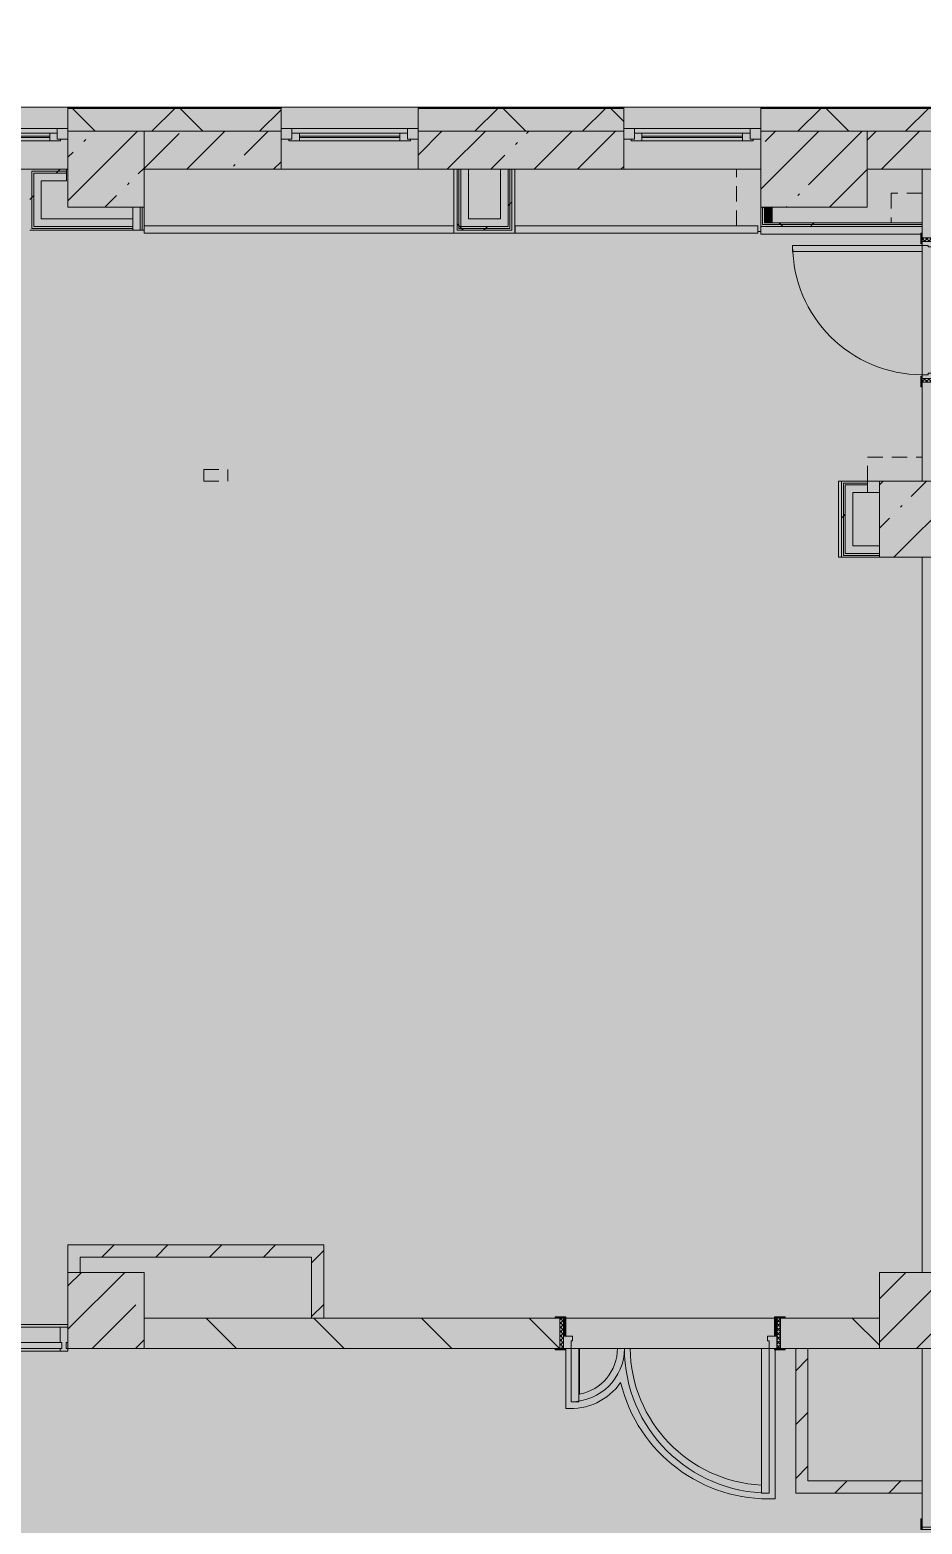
# Model space of a CAD drawing. Header units: millimetres. Extents: x 81663 to 277412, y -8553 to 29000.
# Drawn here: x 263579 to 269438, y 12246 to 22066 of the extents above; entities that cross this region are included whole.
import ezdxf

# ---------------------------------------------------------------- set-up
doc = ezdxf.new("R2010")
doc.units = ezdxf.units.MM
doc.linetypes.add('200_ШТРИХ__ш1_п0_6_', pattern=[160, 100, -60])
doc.layers.add('A-DETL-GENF-2', color=7, linetype='Continuous', lineweight=9, true_color=0xc0c0c0, transparency=0.4)
for name, color, linetype, lineweight in [('A-DETL-MBND', 7, '200_ШТРИХ__ш1_п0_6_', 9), ('A-WALL-4', 7, 'Continuous', 5), ('I-WALL-3', 7, 'Continuous', 5), ('S-COLS-1', 7, 'Continuous', 5)]:
    doc.layers.add(name, color=color, linetype=linetype, lineweight=lineweight)
for name, color, linetype, lineweight, true_color in [('A-DOOR-1', 7, 'Continuous', 5, 0xb7b7b7), ('A-DOOR-2', 7, 'Continuous', 5, 0xe2e2e2), ('A-DOOR-3', 7, 'Continuous', 5, 0xaaaaaa), ('A-DOOR-FRAM-1', 7, 'Continuous', 5, 0xe2e2e2), ('A-DOOR-FRAM-2', 7, 'Continuous', 5, 0xb7b7b7), ('A-DOOR-FRAM-3', 7, 'Continuous', 5, 0xaaaaaa), ('A-FLOR-3', 7, 'Continuous', 5, 0xb7b7b7), ('A-GLAZ-1', 7, 'Continuous', 5, 0x737373), ('A-GLAZ-CURT-3', 7, 'Continuous', 5, 0x737373), ('A-GLAZ-CWMG-4', 7, 'Continuous', 5, 0x737373), ('A-WALL-5', 7, 'Continuous', 5, 0x737373), ('A-WALL-6', 7, 'Continuous', 9, 0x737373), ('I-WALL-1', 7, 'Continuous', 5, 0xe7e7e7), ('I-WALL-2', 7, 'Continuous', 9, 0xe7e7e7), ('I-WALL-4', 7, 'Continuous', 5, 0x737373), ('S-COLS-2', 7, 'Continuous', 5, 0x737373)]:
    doc.layers.add(name, color=color, linetype=linetype, lineweight=lineweight, true_color=true_color)
pattern_1 = [(45, (148228.23, 0), (-285.1231, 285.1231), []), (45, (148513.35, 0), (-285.1231, 285.1231), [504.031, -100.806, 16.764, -84.042])]
pattern_2 = [(45, (148228.23, 0), (-176.7767, 176.7767), [])]
pattern_3 = [(45, (148228.2, 0), (-530.33, 530.33), []), (135, (148228.2, 0), (-530.33, -530.33), [])]

# ---------------------------------------------------------------- blocks, each defined once
blk = doc.blocks.new('110_Дверь_СКБ_2Ст - Д-1_л_Лестничная клетка EIS60 2-32142534-2_5_3_птичка')
at = {"layer": 'A-DOOR-2'}
for points in [[(662.5, 110), (662.5, 1010), (612.5, 1010), (612.5, 110)], [(-587.5, 510), (-637.5, 510), (-637.5, 110), (-587.5, 110), (-587.5, 433.2)], [(712.5, 30), (697.5, 30), (697.5, -110), (712.5, -110), (712.5, -30.6)]]:
    blk.add_hatch(color=256, dxfattribs=at).paths.add_polyline_path(points)
h = blk.add_hatch(color=256, dxfattribs=at)
h.paths.add_polyline_path([(712.5, 110), (662.5, 110), (662.5, 60), (652.5, 60), (652.5, 30), (712.5, 30)])
h.paths.add_polyline_path([(-627.5, 30), (-627.5, 60), (-637.5, 60), (-637.5, 110), (-687.5, 110), (-687.5, 30)])
at = {"layer": 'A-DOOR-FRAM-1'}
for points in [[(-672.5, 110), (-672.5, 118), (-742.5, 118), (-742.5, 110)], [(767.5, 110), (767.5, 118), (697.5, 118), (697.5, 110)], [(-672.5, 30), (-687.5, 30), (-687.5, -110), (-672.5, -110), (-672.5, -30.6)], [(-672.5, -110), (-742.5, -110), (-742.5, -118), (-672.5, -118)], [(767.5, -118), (767.5, -110), (697.5, -110), (697.5, -118)]]:
    blk.add_hatch(color=256, dxfattribs=at).paths.add_polyline_path(points)
at = {"layer": 'A-DOOR-1'}
for p, q in [((662.5, 1010), (612.5, 1010)), ((612.5, 1010), (612.5, 110)), ((662.5, 110), (662.5, 1010)), ((-637.5, 510), (-637.5, 110)), ((-587.5, 510), (-637.5, 510)), ((-587.5, 110), (-587.5, 510)), ((-637.5, 110), (-587.5, 110)), ((612.5, 110), (662.5, 110))]:
    blk.add_line(p, q, dxfattribs=at)
for centre, radius, start, end in [((662.5, 110), 900, 90, 180), ((-637.5, 110), 400, 360, 90)]:
    blk.add_arc(centre, radius, start, end, dxfattribs=at)
at = {"layer": 'A-DOOR-FRAM-2'}
for p, q in [((-672.5, 118), (-742.5, 118)), ((-742.5, 118), (-742.5, 110)), ((-742.5, 110), (-672.5, 110)), ((-637.5, 110), (-687.5, 110)), ((-687.5, 110), (-687.5, 30)), ((-672.5, 110), (-672.5, 118)), ((-637.5, 60), (-637.5, 110)), ((662.5, 110), (662.5, 60)), ((712.5, 110), (662.5, 110)), ((767.5, 118), (697.5, 118)), ((697.5, 118), (697.5, 110)), ((697.5, 110), (767.5, 110)), ((712.5, 30), (712.5, 110)), ((767.5, 110), (767.5, 118)), ((-687.5, 30), (-627.5, 30)), ((-672.5, 30), (-687.5, 30)), ((-687.5, 30), (-687.5, -110)), ((-672.5, -110), (-672.5, 30)), ((-627.5, 60), (-637.5, 60)), ((-627.5, 30), (-627.5, 60)), ((662.5, 60), (652.5, 60)), ((652.5, 60), (652.5, 30)), ((652.5, 30), (712.5, 30)), ((712.5, 30), (697.5, 30)), ((697.5, 30), (697.5, -110)), ((712.5, -110), (712.5, 30)), ((-672.5, -110), (-742.5, -110)), ((-742.5, -110), (-742.5, -118)), ((-742.5, -118), (-672.5, -118)), ((-687.5, -110), (-672.5, -110)), ((-672.5, -118), (-672.5, -110)), ((697.5, -110), (712.5, -110)), ((767.5, -110), (697.5, -110)), ((697.5, -110), (697.5, -118)), ((697.5, -118), (767.5, -118)), ((767.5, -118), (767.5, -110))]:
    blk.add_line(p, q, dxfattribs=at)
blk = doc.blocks.new('120_Окно_СКБ_1Ст - 120_Окно_СКБ_1Ст 900х2500_h_ с форточкой-V73-2_5_3_птичка')
at = {"layer": 'A-GLAZ-1'}
for p, q in [((-450, -127), (-450, -57)), ((-450, -57), (-380, -57)), ((450, -57), (-450, -57)), ((-380, -57), (-380, -127)), ((380, -87), (-380, -87)), ((-380, -87), (-380, -127)), ((-330, -137), (-330, -87)), ((330, -137), (330, -87)), ((380, -127), (380, -57)), ((380, -57), (450, -57)), ((380, -127), (380, -87)), ((450, -57), (450, -127)), ((-380, -127), (-450, -127)), ((-450, -127), (-400, -127)), ((-380, -127), (-400, -127)), ((-400, -127), (-400, -137)), ((-400, -137), (400, -137)), ((400, -137), (-400, -137)), ((-330, -107), (330, -107)), ((330, -117), (-330, -117)), ((450, -127), (380, -127)), ((400, -127), (380, -127)), ((400, -127), (449.8, -127)), ((400, -137), (400, -127))]:
    blk.add_line(p, q, dxfattribs=at)
blk = doc.blocks.new('110_Дверь_СКБ_1Ст_Внутренняя1 - Д-8 950x2100h_охрана-V26-2_5_3_птичка')
at = {"layer": 'A-DOOR-2'}
h = blk.add_hatch(color=256, dxfattribs=at)
h.paths.add_polyline_path([(-437.5, 100), (-437.5, 20), (-402.5, 20), (-402.5, 60), (-412.5, 60), (-416.2, 100)])
h.paths.add_polyline_path([(437.5, 100), (437.5, 60), (427.5, 60), (427.5, 20), (462.5, 20), (462.5, 100)])
at = {"layer": 'A-DOOR-3'}
h = blk.add_hatch(dxfattribs=at)
h.set_pattern_fill('FP_61', color=256, style=0, pattern_type=2)
h.set_pattern_definition([(135, (1826.41, 164.685), (-14.14214, -14.14214), []), (225, (1826.41, 164.685), (14.14214, -14.14214), [])])
h.paths.add_polyline_path([(487.5, 100), (462.5, 100), (462.5, -100), (487.5, -100), (487.5, -34.8)])
at = {"layer": 'A-DOOR-FRAM-1'}
for points in [[(397.5, 950), (397.5, 100), (437.5, 100), (437.5, 950)], [(-492.5, 108), (-492.5, 100), (-422.5, 100), (-422.5, 108)], [(511.4, 108), (447.5, 108), (447.5, 100), (517.5, 100), (517.5, 108)], [(-422.5, 20), (-437.5, 20), (-437.5, -100), (-422.5, -100), (-422.5, -34.8)], [(462.5, 20), (447.5, 20), (447.5, -100), (462.5, -100), (462.5, -34.8)], [(-492.5, -100), (-492.5, -108), (-422.5, -108), (-422.5, -100)], [(517.5, -100), (447.5, -100), (447.5, -108), (517.5, -108)]]:
    blk.add_hatch(color=256, dxfattribs=at).paths.add_polyline_path(points)
at = {"layer": 'A-DOOR-FRAM-3'}
h = blk.add_hatch(dxfattribs=at)
h.set_pattern_fill('FP_62', color=256, style=0, pattern_type=2)
h.set_pattern_definition([(45, (-296.384, 164.685), (-14.1421, 14.1421), []), (135, (-296.384, 164.685), (-14.1421, -14.1421), [])])
h.paths.add_polyline_path([(-437.5, 100), (-462.5, 100), (-462.5, -100), (-437.5, -100), (-437.5, -34.8)])
at = {"layer": 'A-DOOR-1'}
for p, q in [((437.5, 950), (397.5, 950)), ((397.5, 950), (397.5, 100)), ((437.5, 100), (437.5, 950)), ((397.5, 100), (437.5, 100))]:
    blk.add_line(p, q, dxfattribs=at)
blk.add_arc((437.5, 100), 850, 90, 180, dxfattribs=at)
at = {"layer": 'A-DOOR-FRAM-2'}
for p, q in [((-422.5, 108), (-492.5, 108)), ((-492.5, 108), (-492.5, 100)), ((-492.5, 100), (-422.5, 100)), ((-437.5, 100), (-462.5, 100)), ((-462.5, 100), (-462.5, -100)), ((-412.5, 100), (-437.5, 100)), ((-437.5, 100), (-437.5, 20)), ((-437.5, -100), (-437.5, 100)), ((-422.5, 100), (-437.5, 100)), ((-437.5, 100), (-437.5, 99)), ((-437.5, 99), (-422.5, 99)), ((-422.5, 100), (-422.5, 108)), ((-422.5, 99), (-422.5, 100)), ((-412.5, 60), (-412.5, 100)), ((437.5, 100), (437.5, 60)), ((462.5, 100), (437.5, 100)), ((517.5, 108), (447.5, 108)), ((447.5, 108), (447.5, 100)), ((462.5, 100), (447.5, 100)), ((447.5, 100), (447.5, 99)), ((447.5, 100), (517.5, 100)), ((447.5, 99), (462.5, 99)), ((462.5, 20), (462.5, 100)), ((487.5, 100), (462.5, 100)), ((462.5, 100), (462.5, -100)), ((462.5, 99), (462.5, 100)), ((487.5, -100), (487.5, 100)), ((517.5, 100), (517.5, 108)), ((-437.5, 20), (-402.5, 20)), ((-422.5, 20), (-437.5, 20)), ((-437.5, 20), (-437.5, -100)), ((-422.5, -100), (-422.5, 20)), ((-402.5, 60), (-412.5, 60)), ((-402.5, 20), (-402.5, 60)), ((437.5, 60), (427.5, 60)), ((427.5, 60), (427.5, 20)), ((427.5, 20), (462.5, 20)), ((462.5, 20), (447.5, 20)), ((447.5, 20), (447.5, -100)), ((462.5, -100), (462.5, 20)), ((-422.5, -100), (-492.5, -100)), ((-492.5, -100), (-492.5, -108)), ((-492.5, -108), (-422.5, -108)), ((-462.5, -100), (-437.5, -100)), ((-437.5, -100), (-422.5, -100)), ((-422.5, -108), (-422.5, -100)), ((447.5, -100), (462.5, -100)), ((517.5, -100), (447.5, -100)), ((447.5, -100), (447.5, -108)), ((447.5, -108), (517.5, -108)), ((462.5, -100), (487.5, -100)), ((517.5, -108), (517.5, -100))]:
    blk.add_line(p, q, dxfattribs=at)
blk = doc.blocks.new('120_Окно_СКБ_2Ст_Фрамуга сверху - 120_Окно_СКБ_2Ст_2300х2500_h_ ДОО-V95-2_5_3_птичка')
at = {"layer": 'A-GLAZ-1'}
for p, q in [((-1150, -127), (-1150, -57)), ((-1150, -57), (-1080, -57)), ((1150, -57), (-1150, -57)), ((-1080, -57), (-1080, -127)), ((-1080, -57), (1080, -57)), ((520, -87), (-1080, -87)), ((-1080, -87), (-1080, -127)), ((-1030, -137), (-1030, -87)), ((470, -137), (470, -87)), ((520, -127), (520, -57)), ((520, -57), (590, -57)), ((520, -127), (520, -87)), ((590, -57), (590, -127)), ((1080, -87), (590, -87)), ((590, -87), (590, -127)), ((640, -137), (640, -87)), ((1030, -137), (1030, -87)), ((1080, -127), (1080, -57)), ((1080, -57), (1150, -57)), ((1080, -127), (1080, -87)), ((1150, -57), (1150, -127)), ((-1080, -127), (-1150, -127)), ((-1150, -127), (-1100, -127)), ((-1080, -127), (-1100, -127)), ((-1100, -127), (-1100, -137)), ((-1100, -137), (540, -137)), ((540, -137), (-1100, -137)), ((-1030, -107), (470, -107)), ((470, -117), (-1030, -117)), ((590, -127), (520, -127)), ((540, -127), (520, -127)), ((540, -127), (570, -127)), ((540, -127), (570, -127)), ((540, -137), (540, -127)), ((590, -127), (570, -127)), ((570, -127), (570, -137)), ((570, -137), (1100, -137)), ((1100, -137), (570, -137)), ((640, -107), (1030, -107)), ((1030, -117), (640, -117)), ((1150, -127), (1080, -127)), ((1100, -127), (1080, -127)), ((1100, -127), (1150, -127)), ((1100, -137), (1100, -127))]:
    blk.add_line(p, q, dxfattribs=at)
blk = doc.blocks.new('120_Окно_СКБ_1Ст - 120_Окно_СКБ_1Ст 900х2500_h_ с форточкой-22877787-2_5_3_птичка')
at = {"layer": 'A-GLAZ-1'}
for p, q in [((-450, -127), (-450, -57)), ((-450, -57), (-380, -57)), ((450, -57), (-450, -57)), ((-380, -57), (-380, -127)), ((380, -87), (-380, -87)), ((-380, -87), (-380, -127)), ((-330, -137), (-330, -87)), ((330, -137), (330, -87)), ((380, -127), (380, -57)), ((380, -57), (450, -57)), ((380, -127), (380, -87)), ((450, -57), (450, -127)), ((-380, -127), (-450, -127)), ((-450, -127), (-400, -127)), ((-380, -127), (-400, -127)), ((-400, -127), (-400, -137)), ((-400, -137), (400, -137)), ((400, -137), (-400, -137)), ((-330, -107), (330, -107)), ((330, -117), (-330, -117)), ((450, -127), (380, -127)), ((400, -127), (380, -127)), ((400, -127), (450, -127)), ((400, -137), (400, -127))]:
    blk.add_line(p, q, dxfattribs=at)
blk = doc.blocks.new('BSC_Колонна _Прямоугольная - 700х500-23282984-2_5_3_птичка')
at = {"layer": 'S-COLS-1'}
h = blk.add_hatch(dxfattribs=at)
h.set_pattern_fill('FP_125', color=256, style=0, pattern_type=2)
h.set_pattern_definition([(45, (-120500, -21150), (-285.1231, 285.1231), []), (45, (-120214.88, -21150), (-285.1231, 285.1231), [504.031, -100.806, 16.764, -84.042])])
h.paths.add_polyline_path([(-138.1, -250), (350, -250), (350, 250), (-350, 250), (-350, -250)])
at = {"layer": 'S-COLS-2'}
for p, q in [((350, 250), (-350, 250)), ((-350, 250), (-350, -250)), ((350, -250), (350, 250)), ((-350, -250), (350, -250))]:
    blk.add_line(p, q, dxfattribs=at)
blk = doc.blocks.new('BSC_Колонна _Прямоугольная - 500х500-23282985-2_5_3_птичка')
at = {"layer": 'S-COLS-1'}
h = blk.add_hatch(dxfattribs=at)
h.set_pattern_fill('FP_126', color=256, style=0, pattern_type=2)
h.set_pattern_definition([(45, (-115850.45, -21150), (-285.1231, 285.1231), []), (45, (-115565.32, -21150), (-285.1231, 285.1231), [504.031, -100.806, 16.764, -84.042])])
h.paths.add_polyline_path([(-250, -250), (250, -250), (250, 250), (-250, 250), (-250, -95.3)])
at = {"layer": 'S-COLS-2'}
for p, q in [((250, 250), (-250, 250)), ((-250, 250), (-250, -250)), ((250, -250), (250, 250)), ((-250, -250), (250, -250))]:
    blk.add_line(p, q, dxfattribs=at)
blk = doc.blocks.new('BSC_Колонна _Прямоугольная - 500х500-22291386-2_5_3_птичка')
at = {"layer": 'S-COLS-1'}
h = blk.add_hatch(dxfattribs=at)
h.set_pattern_fill('FP_146', color=256, style=0, pattern_type=2)
h.set_pattern_definition([(45, (-121180, -13650), (-285.1231, 285.1231), []), (45, (-120894.88, -13650), (-285.1231, 285.1231), [504.031, -100.806, 16.764, -84.042])])
h.paths.add_polyline_path([(-250, -250), (250, -250), (250, 250), (-250, 250), (-250, -115.2)])
at = {"layer": 'S-COLS-2'}
for p, q in [((250, 250), (-250, 250)), ((-250, 250), (-250, -250)), ((250, -250), (250, 250)), ((-250, -250), (250, -250))]:
    blk.add_line(p, q, dxfattribs=at)
blk = doc.blocks.new('BSC_Колонна _Прямоугольная - 500х500-V127-2_5_3_птичка')
at = {"layer": 'S-COLS-1'}
h = blk.add_hatch(dxfattribs=at)
h.set_pattern_fill('FP_155', color=256, style=0, pattern_type=2)
h.set_pattern_definition([(45, (-121180, -18850), (-285.1231, 285.1231), []), (45, (-120894.88, -18850), (-285.1231, 285.1231), [504.031, -100.806, 16.764, -84.042])])
h.paths.add_polyline_path([(-250, -250), (250, -250), (250, 250), (-250, 250), (-250, -109.1)])
at = {"layer": 'S-COLS-2'}
for p, q in [((250, 250), (-250, 250)), ((-250, 250), (-250, -250)), ((250, -250), (250, 250)), ((-250, -250), (250, -250))]:
    blk.add_line(p, q, dxfattribs=at)
blk = doc.blocks.new('110_Дверь_СКБ_2Ст - Д-6_п__ ДОО_Дв_1450x2100h_Дверь из раздевальной в коридор-32371698-2_5_3_птичка')
at = {"layer": 'A-DOOR-2'}
h = blk.add_hatch(color=256, dxfattribs=at)
h.paths.add_polyline_path([(-637.5, -100), (-637.5, -50), (-627.5, -50), (-627.5, -20), (-687.5, -20), (-687.5, -100)])
h.paths.add_polyline_path([(662.5, -100), (712.5, -100), (712.5, -20), (652.5, -20), (652.5, -50), (662.5, -50)])
for points in [[(-587.5, -450), (-587.5, -100), (-637.5, -100), (-637.5, -450)], [(612.5, -1050), (662.5, -1050), (662.5, -100), (612.5, -100)]]:
    blk.add_hatch(color=256, dxfattribs=at).paths.add_polyline_path(points)
at = {"layer": 'A-DOOR-3'}
h = blk.add_hatch(dxfattribs=at)
h.set_pattern_fill('FP_161', color=256, style=0, pattern_type=2)
h.set_pattern_definition([(225, (1576.41, -164.685), (-14.14214, 14.14214), []), (135, (1576.41, -164.685), (14.14214, 14.14214), [])])
h.paths.add_polyline_path([(737.5, -100), (737.5, 100), (712.5, 100), (712.5, -100)])
at = {"layer": 'A-DOOR-FRAM-1'}
for points in [[(-672.5, 100), (-672.5, 108), (-742.5, 108), (-742.5, 100)], [(-672.5, -20), (-672.5, 100), (-687.5, 100), (-687.5, -20)], [(767.5, 100), (767.5, 108), (697.5, 108), (697.5, 100)], [(712.5, -20), (712.5, 100), (697.5, 100), (697.5, -20)], [(-672.5, -108), (-672.5, -100), (-742.5, -100), (-742.5, -108)], [(767.5, -108), (767.5, -100), (697.5, -100), (697.5, -108)]]:
    blk.add_hatch(color=256, dxfattribs=at).paths.add_polyline_path(points)
at = {"layer": 'A-DOOR-FRAM-3'}
h = blk.add_hatch(dxfattribs=at)
h.set_pattern_fill('FP_162', color=256, style=0, pattern_type=2)
h.set_pattern_definition([(315, (-546.384, -164.685), (-14.1421, -14.1421), []), (225, (-546.384, -164.685), (-14.1421, 14.1421), [])])
h.paths.add_polyline_path([(-687.5, -100), (-687.5, 100), (-712.5, 100), (-712.5, -100)])
at = {"layer": 'A-DOOR-1'}
for p, q in [((-637.5, -100), (-587.5, -100)), ((-637.5, -450), (-637.5, -100)), ((-587.5, -100), (-587.5, -450)), ((612.5, -100), (662.5, -100)), ((612.5, -1050), (612.5, -100)), ((662.5, -100), (662.5, -1050)), ((-587.5, -450), (-637.5, -450)), ((662.5, -1050), (612.5, -1050))]:
    blk.add_line(p, q, dxfattribs=at)
for centre, radius, start, end in [((-637.5, -100), 350, 270, 0), ((662.5, -100), 950, 180, 270)]:
    blk.add_arc(centre, radius, start, end, dxfattribs=at)
at = {"layer": 'A-DOOR-FRAM-2'}
for p, q in [((-742.5, 108), (-672.5, 108)), ((-742.5, 100), (-742.5, 108)), ((-672.5, 100), (-742.5, 100)), ((-712.5, 100), (-687.5, 100)), ((-712.5, -100), (-712.5, 100)), ((-687.5, 100), (-687.5, -100)), ((-687.5, 100), (-672.5, 100)), ((-687.5, -20), (-687.5, 100)), ((-672.5, 108), (-672.5, 100)), ((-672.5, 100), (-672.5, -20)), ((697.5, 100), (697.5, 108)), ((697.5, 108), (767.5, 108)), ((697.5, -20), (697.5, 100)), ((697.5, 100), (712.5, 100)), ((767.5, 100), (697.5, 100)), ((712.5, -100), (712.5, 100)), ((712.5, 100), (737.5, 100)), ((712.5, 100), (712.5, -20)), ((737.5, 100), (737.5, -100)), ((767.5, 108), (767.5, 100)), ((-687.5, -20), (-627.5, -20)), ((-687.5, -100), (-687.5, -20)), ((-672.5, -20), (-687.5, -20)), ((-637.5, -50), (-637.5, -100)), ((-627.5, -50), (-637.5, -50)), ((-627.5, -20), (-627.5, -50)), ((652.5, -20), (712.5, -20)), ((652.5, -50), (652.5, -20)), ((662.5, -50), (652.5, -50)), ((662.5, -100), (662.5, -50)), ((712.5, -20), (697.5, -20)), ((712.5, -20), (712.5, -100)), ((-742.5, -100), (-672.5, -100)), ((-742.5, -108), (-742.5, -100)), ((-672.5, -108), (-742.5, -108)), ((-687.5, -100), (-712.5, -100)), ((-637.5, -100), (-687.5, -100)), ((-672.5, -100), (-672.5, -108)), ((712.5, -100), (662.5, -100)), ((697.5, -108), (697.5, -100)), ((697.5, -100), (767.5, -100)), ((767.5, -108), (697.5, -108)), ((737.5, -100), (712.5, -100)), ((767.5, -100), (767.5, -108))]:
    blk.add_line(p, q, dxfattribs=at)
blk = doc.blocks.new('Системная панель - Стекло - 40мм-32428871-2_5_3_птичка')
at = {"layer": 'A-GLAZ-CURT-3'}
for p, q in [((749.5, 0), (-749.5, 0)), ((-749.5, 0), (-749.5, -40)), ((749.5, -40), (749.5, 0)), ((-749.5, -40), (749.5, -40))]:
    blk.add_line(p, q, dxfattribs=at)
blk = doc.blocks.new('Прямоугольный импост - Импост структурный с накладкой - 160мм Темный-32428319-2_5_3_птичка')
at = {"layer": 'A-GLAZ-CWMG-4'}
for p, q in [((0, 140), (-50, 140)), ((-50, 140), (-50, 40)), ((0, 40), (0, 140)), ((-50, 40), (-40, 40)), ((-40, 0), (-50, 0)), ((-50, 0), (-50, -17)), ((-40, 40), (-40, 0)), ((-10, 0), (-10, 40)), ((-10, 40), (0, 40)), ((0, 0), (-10, 0)), ((0, -17), (0, 0)), ((-50, -17), (0, -17))]:
    blk.add_line(p, q, dxfattribs=at)
blk = doc.blocks.new('Прямоугольный импост - Импост структурный с накладкой - 160мм Темный-32428868-2_5_3_птичка')
at = {"layer": 'A-GLAZ-CWMG-4'}
for p, q in [((114070.5, 13540), (115549.5, 13540)), ((114070.5, 13383), (115549.5, 13383))]:
    blk.add_line(p, q, dxfattribs=at)

msp = doc.modelspace()

# ---------------------------------------------------------------- hatches: boundary and pattern name
at = {"layer": 'A-DETL-GENF-2'}
msp.add_hatch(color=256, dxfattribs=at).paths.add_polyline_path([(270445.2, -258), (273466.2, -258), (273466.2, 21558), (241536.2, 21558), (241536.2, 27348), (233088.2, 27348), (233088.2, 5750), (237430.2, 5750), (237430.2, -258), (269517.7, -258)])
at = {"layer": 'A-WALL-4'}
h = msp.add_hatch(dxfattribs=at)
h.set_pattern_fill('FP_48', color=256, style=0, pattern_type=2)
h.set_pattern_definition([(45, (148228.23, 0), (-353.5534, 353.5534), []), (135, (148228.23, 0), (-353.5534, -353.5534), [])])
h.paths.add_polyline_path([(273458.2, 21400), (273458.2, 21550), (268378.4, 21550), (268378.4, 21400), (273308.2, 21400)])
h.paths.add_polyline_path([(267478.4, 21400), (267478.4, 21550), (266128.7, 21550), (266128.7, 21400), (266735.1, 21400)])
h.paths.add_polyline_path([(254677.3, 21400), (255078.7, 21400), (255078.7, 21550), (253778.4, 21550), (253778.4, 21400), (254278.2, 21400)])
h.paths.add_polyline_path([(257278.7, 21400), (257278.7, 21550), (255978.7, 21550), (255978.7, 21400), (256532.4, 21400)])
h.paths.add_polyline_path([(258178.7, 21400), (259478.2, 21400), (259478.2, 21550), (258178.7, 21550)])
h.paths.add_polyline_path([(264328.7, 21400), (265228.7, 21400), (265228.7, 21550), (263828.7, 21550), (263828.7, 21400), (263952.5, 21400)])
h.paths.add_polyline_path([(261528.7, 21400), (261528.7, 21550), (260378.2, 21550), (260378.2, 21400)])
h.paths.add_polyline_path([(251478.4, 21400), (251478.4, 21550), (250278.2, 21550), (250278.2, 21400), (250967.3, 21400)])
h.paths.add_polyline_path([(241536.2, 21400), (241538.2, 21400), (241534.2, 21550), (241288.2, 21550), (241288.2, 21400), (241495.2, 21400)])
h.paths.add_polyline_path([(244838.2, 21400), (249378.2, 21400), (249378.2, 21550), (244838.2, 21550)])
at = {"layer": 'I-WALL-1'}
for points in [[(263818.7, 21075), (263818.7, 21125), (263653.7, 21125), (263653.7, 21075)], [(264303.7, 20749), (264303.7, 20900), (264253.7, 20900), (264253.7, 20749)], [(269430.2, 20724), (269430.2, 20730), (269438.2, 20730), (269438.2, 20774), (268378.2, 20774), (268378.2, 20724), (268590.1, 20724)], [(268983.8, 18625), (268983.8, 19025), (268933.8, 19025), (268933.8, 18625)], [(269158.2, 18625), (269158.2, 18675), (268983.8, 18675), (268983.8, 18625)]]:
    msp.add_hatch(color=256, dxfattribs=at).paths.add_polyline_path(points)
at = {"layer": 'I-WALL-2'}
for points in [[(263603.7, 20774), (263653.7, 20774), (263653.7, 21125), (263603.7, 21125), (263603.7, 21054.7)], [(266458.7, 20774), (266458.7, 21150), (266408.7, 21150), (266408.7, 20774)], [(266718.7, 20824), (266718.7, 21150), (266668.7, 21150), (266668.7, 20824)], [(263653.7, 20774), (264253.7, 20774), (264253.7, 20824), (263653.7, 20824)], [(266458.7, 20774), (266718.7, 20774), (266718.7, 20824), (266458.7, 20824)], [(268453.2, 20799), (268453.2, 20900), (268403.2, 20900), (268403.2, 20799)], [(269080.2, 19025), (269080.2, 19075), (268933.8, 19075), (268933.8, 19025), (269053.9, 19025)]]:
    msp.add_hatch(color=256, dxfattribs=at).paths.add_polyline_path(points)
at = {"layer": 'I-WALL-3'}
h = msp.add_hatch(dxfattribs=at)
h.set_pattern_fill('FP_56', color=256, style=0, pattern_type=2)
h.set_pattern_definition(pattern_1)
h.paths.add_polyline_path([(260378.2, 21150), (261528.7, 21150), (261528.7, 21400), (260378.2, 21400)])
h.paths.add_polyline_path([(264328.7, 21150), (265228.7, 21150), (265228.7, 21400), (264328.7, 21400), (264328.7, 21239.3)])
h.paths.add_polyline_path([(269438.2, 21150), (269438.2, 21400), (269078.2, 21400), (269078.2, 21150)])
h.paths.add_polyline_path([(266743.7, 21150), (267478.4, 21150), (267478.4, 21400), (266128.7, 21400), (266128.7, 21150), (266735.1, 21150)])
h.paths.add_polyline_path([(249365.7, 21150), (249378.2, 21150), (249378.2, 21400), (249028.2, 21400), (249028.2, 21150), (249353.2, 21150)])
h.paths.add_polyline_path([(250967.3, 21150), (251478.4, 21150), (251478.4, 21400), (250278.2, 21400), (250278.2, 21150)])
h.paths.add_polyline_path([(254278.2, 21150), (255078.7, 21150), (255078.7, 21400), (254278.2, 21400)])
h.paths.add_polyline_path([(256532.4, 21150), (257278.7, 21150), (257278.7, 21400), (255978.7, 21400), (255978.7, 21150), (256453.2, 21150)])
h.paths.add_polyline_path([(259478.2, 21150), (259478.2, 21400), (259278.2, 21400), (259278.2, 21150), (259314.9, 21150)])
h.paths.add_polyline_path([(258578.2, 21150), (258578.2, 21400), (258178.7, 21400), (258178.7, 21150), (258387.4, 21150)])
h = msp.add_hatch(dxfattribs=at)
h.set_pattern_fill('FP_160', color=256, style=0, pattern_type=2)
h.set_pattern_definition(pattern_3)
h.paths.add_polyline_path([(263578.7, 20749), (263591.2, 20749), (263591.2, 21150), (263578.7, 21150), (263578.7, 21054.7)])
h = msp.add_hatch(dxfattribs=at)
h.set_pattern_fill('FP_160', color=256, style=0, pattern_type=2)
h.set_pattern_definition(pattern_3)
h.paths.add_polyline_path([(263653.7, 21137.5), (263818.7, 21137.5), (263818.7, 21150), (263591.2, 21150), (263591.2, 21137.5), (263603.7, 21137.5)])
h = msp.add_hatch(dxfattribs=at)
h.set_pattern_fill('FP_160', color=256, style=0, pattern_type=2)
h.set_pattern_definition(pattern_3)
h.paths.add_polyline_path([(263591.2, 20761.5), (263603.7, 20761.5), (263603.7, 21137.5), (263591.2, 21137.5), (263591.2, 21054.7)])
h = msp.add_hatch(dxfattribs=at)
h.set_pattern_fill('FP_160', color=256, style=0, pattern_type=2)
h.set_pattern_definition(pattern_3)
h.paths.add_polyline_path([(263818.7, 21125), (263818.7, 21137.5), (263603.7, 21137.5), (263603.7, 21125), (263653.7, 21125)])
h = msp.add_hatch(dxfattribs=at)
h.set_pattern_fill('FP_160', color=256, style=0, pattern_type=2)
h.set_pattern_definition(pattern_3)
h.paths.add_polyline_path([(266396.2, 20749), (266396.2, 21150), (266383.7, 21150), (266383.7, 20749)])
h = msp.add_hatch(dxfattribs=at)
h.set_pattern_fill('FP_160', color=256, style=0, pattern_type=2)
h.set_pattern_definition(pattern_3)
h.paths.add_polyline_path([(266408.7, 20761.5), (266408.7, 21150), (266396.2, 21150), (266396.2, 20761.5)])
h = msp.add_hatch(dxfattribs=at)
h.set_pattern_fill('FP_160', color=256, style=0, pattern_type=2)
h.set_pattern_definition(pattern_3)
h.paths.add_polyline_path([(266718.7, 20774), (266731.2, 20774), (266731.2, 21150), (266718.7, 21150), (266718.7, 20824)])
h = msp.add_hatch(dxfattribs=at)
h.set_pattern_fill('FP_160', color=256, style=0, pattern_type=2)
h.set_pattern_definition(pattern_3)
h.paths.add_polyline_path([(266743.7, 20761.5), (266743.7, 21150), (266731.2, 21150), (266735.1, 20761.5)])
h = msp.add_hatch(dxfattribs=at)
h.set_pattern_fill('FP_160', color=256, style=0, pattern_type=2)
h.set_pattern_definition(pattern_3)
h.paths.add_polyline_path([(264316.2, 20749), (264316.2, 20900), (264303.7, 20900), (264303.7, 20749)])
h = msp.add_hatch(dxfattribs=at)
h.set_pattern_fill('FP_160', color=256, style=0, pattern_type=2)
h.set_pattern_definition(pattern_3)
h.paths.add_polyline_path([(268403.2, 20799), (268403.2, 20900), (268390.7, 20900), (268390.7, 20799)])
h = msp.add_hatch(dxfattribs=at)
h.set_pattern_fill('FP_160', color=256, style=0, pattern_type=2)
h.set_pattern_definition(pattern_3)
h.paths.add_polyline_path([(266743.7, 20749), (266743.7, 20761.5), (266396.2, 20761.5), (266396.2, 20749), (266735.1, 20749)])
h = msp.add_hatch(dxfattribs=at)
h.set_pattern_fill('FP_160', color=256, style=0, pattern_type=2)
h.set_pattern_definition(pattern_3)
h.paths.add_polyline_path([(266408.7, 20761.5), (266731.2, 20761.5), (266731.2, 20774), (266408.7, 20774)])
h = msp.add_hatch(dxfattribs=at)
h.set_pattern_fill('FP_160', color=256, style=0, pattern_type=2)
h.set_pattern_definition(pattern_3)
h.paths.add_polyline_path([(269438.2, 20774), (269438.2, 20786.5), (268378.2, 20786.5), (268378.2, 20774), (268590.1, 20774)])
h = msp.add_hatch(dxfattribs=at)
h.set_pattern_fill('FP_160', color=256, style=0, pattern_type=2)
h.set_pattern_definition(pattern_3)
h.paths.add_polyline_path([(269438.2, 20786.5), (269438.2, 20799), (268390.7, 20799), (268390.7, 20786.5), (268590.1, 20786.5)])
h = msp.add_hatch(dxfattribs=at)
h.set_pattern_fill('FP_160', color=256, style=0, pattern_type=2)
h.set_pattern_definition(pattern_3)
h.paths.add_polyline_path([(268921.3, 18600), (268921.3, 19087.5), (268908.8, 19087.5), (268908.8, 18600)])
h = msp.add_hatch(dxfattribs=at)
h.set_pattern_fill('FP_160', color=256, style=0, pattern_type=2)
h.set_pattern_definition(pattern_3)
h.paths.add_polyline_path([(268933.8, 18612.5), (268933.8, 19075), (268921.3, 19075), (268921.3, 18612.5)])
h = msp.add_hatch(dxfattribs=at)
h.set_pattern_fill('FP_60', color=256, style=0, pattern_type=2)
h.set_pattern_definition(pattern_2)
h.paths.add_polyline_path([(265508.7, 14000), (265508.7, 14080), (263908.2, 14080), (263908.2, 14000), (265428.7, 14000)])
h = msp.add_hatch(dxfattribs=at)
h.set_pattern_fill('FP_60', color=256, style=0, pattern_type=2)
h.set_pattern_definition(pattern_2)
h.paths.add_polyline_path([(265508.7, 13600), (265508.7, 14000), (265428.7, 14000), (265428.7, 13600)])
h = msp.add_hatch(dxfattribs=at)
h.set_pattern_fill('FP_59', color=256, style=0, pattern_type=2)
h.set_pattern_definition([(135, (148228.23, 0), (-353.5534, -353.5534), [])])
h.paths.add_polyline_path([(264328.7, 13400), (267058.2, 13400), (267058.2, 13600), (264328.7, 13600), (264328.7, 13534.8)])
h.paths.add_polyline_path([(268508.2, 13400), (269158.2, 13400), (269158.2, 13600), (268508.2, 13600), (268508.2, 13534.8)])
h = msp.add_hatch(dxfattribs=at)
h.set_pattern_fill('FP_60', color=256, style=0, pattern_type=2)
h.set_pattern_definition(pattern_2)
h.paths.add_polyline_path([(268688.2, 12450), (268688.2, 13400), (268608.2, 13400), (268608.2, 12450)])
h = msp.add_hatch(dxfattribs=at)
h.set_pattern_fill('FP_60', color=256, style=0, pattern_type=2)
h.set_pattern_definition(pattern_2)
h.paths.add_polyline_path([(269438.2, 12450), (269438.2, 12530), (268688.2, 12530), (268688.2, 12450)])
at = {"layer": 'S-COLS-1'}
h = msp.add_hatch(dxfattribs=at)
h.set_pattern_fill('FP_56', color=256, style=0, pattern_type=2)
h.set_pattern_definition(pattern_1)
h.paths.add_polyline_path([(264328.2, 13400), (264328.2, 13900), (263828.2, 13900), (263828.2, 13400), (263952.5, 13400)])

# ---------------------------------------------------------------- linework, layer by layer
at = {"layer": 'A-DETL-MBND'}
for p, q in [((268220.2, 20779), (268220.2, 21150)), ((269438.2, 20992), (269236.2, 20992)), ((269236.2, 20992), (269236.2, 20799)), ((268358.4, 20742), (268378.2, 20742)), ((269080.2, 19100), (269080.2, 19258)), ((269080.2, 19258), (269438.2, 19258)), ((264720.2, 19100), (264720.2, 19177.5)), ((264720.2, 19177.5), (264878.2, 19177.5)), ((264878.2, 19177.5), (264878.2, 19100)), ((264720.2, 19100), (264878.2, 19100)), ((269080.2, 19025), (269158.2, 19025))]:
    msp.add_line(p, q, dxfattribs=at)
at = {"layer": 'A-FLOR-3'}
for p, q in [((266363.7, 20779), (266363.7, 21150)), ((266763.7, 21150), (266763.7, 20730)), ((266763.7, 20730), (266363.7, 20730)), ((269438.2, 19800), (269438.2, 20610)), ((269438.2, 20610), (269438.2, 19800)), ((268888.8, 18600), (268888.8, 19100)), ((268888.8, 19100), (268908.8, 19100)), ((269080.2, 19100), (269158.2, 19100)), ((268908.8, 18600), (268888.8, 18600)), ((260768.2, 13557), (263828.2, 13557)), ((267099.1, 13400), (267099.1, 13006.4)), ((267189.1, 13400), (267183.2, 13400)), ((268383.2, 13400), (267189.1, 13400)), ((267189.1, 13100.3), (267189.1, 13400)), ((268473.2, 12411.9), (268473.2, 13392))]:
    msp.add_line(p, q, dxfattribs=at)
for centre, radius, start, end in [((267132.7, 13400), 305, 280.66451, 0), ((268430.7, 13411), 910, 180.6926, 267.00995), ((267132.7, 13400), 395, 265.12655, 325.57769), ((268430.7, 13411), 1000, 193.54971, 272.43764)]:
    msp.add_arc(centre, radius, start, end, dxfattribs=at)
at = {"layer": 'A-WALL-5'}
for p, q in [((273466.2, 21558), (258178.7, 21558)), ((263828.7, 21558), (263828.7, 21400)), ((265228.7, 21400), (265228.7, 21558)), ((266128.7, 21558), (266128.7, 21400)), ((267478.4, 21400), (267478.4, 21558)), ((268378.4, 21558), (268378.4, 21400)), ((269438.2, 21400), (273308.2, 21400))]:
    msp.add_line(p, q, dxfattribs=at)
at = {"layer": 'A-WALL-6'}
for p, q in [((265228.7, 21553), (263828.7, 21553)), ((265228.7, 21550), (263828.7, 21550)), ((267478.4, 21553), (266128.7, 21553)), ((267478.4, 21550), (266128.7, 21550)), ((273461.2, 21553), (268378.4, 21553)), ((273458.2, 21550), (268378.4, 21550)), ((265228.7, 21400), (264328.7, 21400)), ((267478.4, 21400), (266128.7, 21400)), ((269438.2, 21400), (269078.2, 21400)), ((263653.7, 21150), (263591.2, 21150)), ((263591.2, 20761.5), (263591.2, 21137.5)), ((263818.7, 21137.5), (263591.2, 21137.5)), ((263603.7, 20774), (263603.7, 21125)), ((263818.7, 21125), (263603.7, 21125)), ((266458.7, 21150), (266383.7, 21150)), ((266396.2, 20761.5), (266396.2, 21150)), ((266408.7, 20774), (266408.7, 21150)), ((266743.7, 21150), (266668.7, 21150)), ((266718.7, 21150), (266718.7, 20774)), ((266731.2, 21150), (266731.2, 20761.5)), ((269638.2, 21150), (269438.2, 21150)), ((264303.7, 20749), (264303.7, 20900)), ((264316.2, 20749), (264316.2, 20900)), ((268390.7, 20786.5), (268390.7, 20900)), ((268403.2, 20799), (268403.2, 20900)), ((264253.7, 20761.5), (263591.2, 20761.5)), ((264253.7, 20774), (263603.7, 20774)), ((266731.2, 20761.5), (266396.2, 20761.5)), ((266718.7, 20774), (266408.7, 20774)), ((269438.2, 20774), (268378.2, 20774)), ((269438.2, 20786.5), (268390.7, 20786.5)), ((268403.2, 20799), (268453.2, 20799)), ((268921.3, 19087.5), (268921.3, 18612.5)), ((268921.3, 19087.5), (269080.2, 19087.5)), ((268933.8, 19075), (268933.8, 18625)), ((268933.8, 19075), (269080.2, 19075)), ((268921.3, 18612.5), (269158.2, 18612.5)), ((268933.8, 18625), (269158.2, 18625)), ((265428.7, 13600), (265508.7, 13600)), ((268688.2, 13400), (268608.2, 13400)), ((269438.2, 12450), (269438.2, 12530))]:
    msp.add_line(p, q, dxfattribs=at)
at = {"layer": 'I-WALL-4'}
for p, q in [((265228.7, 21150), (265228.7, 21400)), ((266128.7, 21400), (266128.7, 21150)), ((267478.4, 21150), (267478.4, 21400)), ((263828.7, 21150), (259278.2, 21150)), ((263818.7, 21075), (263818.7, 21150)), ((266383.7, 21150), (264328.7, 21150)), ((266383.7, 21150), (266383.7, 20749)), ((266458.7, 21150), (266668.7, 21150)), ((266458.7, 20824), (266458.7, 21150)), ((266668.7, 21150), (266668.7, 20824)), ((268378.2, 21150), (266743.7, 21150)), ((266743.7, 20749), (266743.7, 21150)), ((269078.2, 21150), (269438.2, 21150)), ((269438.2, 21150), (269438.2, 20730)), ((263653.7, 20824), (263653.7, 21075)), ((263653.7, 21075), (263818.7, 21075)), ((264253.7, 20824), (263653.7, 20824)), ((264253.7, 20900), (264253.7, 20749)), ((264328.7, 20729), (264328.7, 20900)), ((266668.7, 20824), (266458.7, 20824)), ((268378.2, 20900), (268378.2, 20724)), ((268453.2, 20799), (268453.2, 20900)), ((263578.7, 20749), (264328.7, 20749)), ((264328.7, 20779), (266363.7, 20779)), ((266363.7, 20729), (264328.7, 20729)), ((266363.7, 20729), (266363.7, 20779)), ((266383.7, 20749), (266743.7, 20749)), ((266764.7, 20779), (268358.4, 20779)), ((266764.7, 20779), (266764.7, 20729)), ((268358.4, 20729), (266764.7, 20729)), ((268358.4, 20729), (268358.4, 20779)), ((268378.2, 20724), (269430.2, 20724)), ((269438.2, 20799), (268453.2, 20799)), ((269438.2, 20730), (269438.2, 20799)), ((269438.2, 19800), (269438.2, 20610)), ((269438.2, 19720), (269438.2, 19100)), ((268908.8, 19100), (268908.8, 18600)), ((269080.2, 19100), (268908.8, 19100)), ((269080.2, 19025), (269080.2, 19100)), ((268983.8, 18675), (268983.8, 19025)), ((268983.8, 19025), (269080.2, 19025)), ((269158.2, 18675), (268983.8, 18675)), ((268908.8, 18600), (269158.2, 18600)), ((269438.2, 18600), (269438.2, 13900)), ((263828.2, 14080), (263828.2, 13900)), ((265508.7, 14080), (263828.2, 14080)), ((265508.7, 13600), (265508.7, 14080)), ((263908.2, 13900), (263908.2, 14000)), ((263908.2, 14000), (265428.7, 14000)), ((265428.7, 14000), (265428.7, 13600)), ((263828.2, 13900), (263908.2, 13900)), ((265428.7, 13600), (264328.7, 13600)), ((264328.7, 13600), (264328.7, 13400)), ((267028.2, 13600), (265508.7, 13600)), ((267098.2, 13600), (268468.2, 13600)), ((269158.2, 13600), (268538.2, 13600)), ((264328.7, 13400), (267028.2, 13400)), ((268538.2, 13400), (268608.2, 13400)), ((268608.2, 13400), (268608.2, 12450)), ((268688.2, 13400), (269158.2, 13400)), ((268688.2, 12530), (268688.2, 13400)), ((269438.2, 13400), (269438.2, 12530)), ((269438.2, 12530), (268688.2, 12530)), ((268608.2, 12450), (269438.2, 12450)), ((269438.2, 12450), (269438.2, 12280))]:
    msp.add_line(p, q, dxfattribs=at)
at = {"layer": 'S-COLS-2'}
for p, q in [((264328.2, 13900), (263828.2, 13900)), ((263828.2, 13900), (263828.2, 13400)), ((264328.2, 13400), (264328.2, 13900)), ((263828.2, 13400), (264328.2, 13400))]:
    msp.add_line(p, q, dxfattribs=at)

# ---------------------------------------------------------------- block references
at = {"layer": 'A-DOOR-1'}
for name, p, rotation in [('110_Дверь_СКБ_1Ст_Внутренняя1 - Д-8 950x2100h_охрана-V26-2_5_3_птичка', (269538.2, 20212.5), 89.99999999999991), ('110_Дверь_СКБ_2Ст - Д-1_л_Лестничная клетка EIS60 2-32142534-2_5_3_птичка', (269548.2, 11537.5), 269.9999999999999)]:
    msp.add_blockref(name, p, dxfattribs=dict(at, rotation=rotation))
msp.add_blockref('110_Дверь_СКБ_2Ст - Д-6_п__ ДОО_Дв_1450x2100h_Дверь из раздевальной в коридор-32371698-2_5_3_птичка', (267770.7, 13500), dxfattribs=at)
at = {"layer": 'A-GLAZ-1'}
for name, p in [('120_Окно_СКБ_2Ст_Фрамуга сверху - 120_Окно_СКБ_2Ст_2300х2500_h_ ДОО-V95-2_5_3_птичка', (262678.7, 21475)), ('120_Окно_СКБ_1Ст - 120_Окно_СКБ_1Ст 900х2500_h_ с форточкой-22877787-2_5_3_птичка', (265678.7, 21475)), ('120_Окно_СКБ_1Ст - 120_Окно_СКБ_1Ст 900х2500_h_ с форточкой-V73-2_5_3_птичка', (267928.4, 21475))]:
    msp.add_blockref(name, p, dxfattribs=at)
at = {"layer": 'A-GLAZ-CURT-3', "rotation": 180}
msp.add_blockref('Системная панель - Стекло - 40мм-32428871-2_5_3_птичка', (263038.2, 13400), dxfattribs=at)
at = {"layer": 'A-GLAZ-CWMG-4'}
for name, p in [('Прямоугольный импост - Импост структурный с накладкой - 160мм Темный-32428868-2_5_3_птичка', (148228.2, 0)), ('Прямоугольный импост - Импост структурный с накладкой - 160мм Темный-32428319-2_5_3_птичка', (263827.7, 13400))]:
    msp.add_blockref(name, p, dxfattribs=at)
at = {"layer": 'S-COLS-2'}
for name, p in [('BSC_Колонна _Прямоугольная - 500х500-23282985-2_5_3_птичка', (264078.7, 21150)), ('BSC_Колонна _Прямоугольная - 700х500-23282984-2_5_3_птичка', (268728.2, 21150)), ('BSC_Колонна _Прямоугольная - 500х500-V127-2_5_3_птичка', (269408.2, 18850)), ('BSC_Колонна _Прямоугольная - 500х500-22291386-2_5_3_птичка', (269408.2, 13650))]:
    msp.add_blockref(name, p, dxfattribs=at)

doc.saveas('drawing.dxf')
